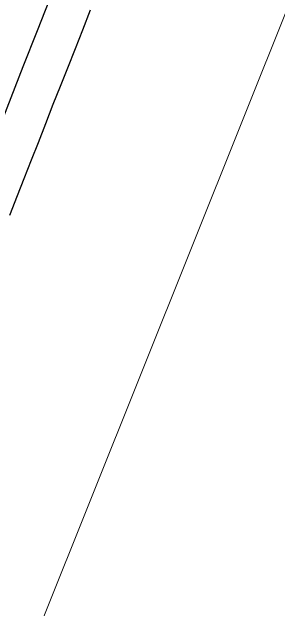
# Model space of a CAD drawing. Header units: metres. Extents: x 625987 to 635197, y 3048449 to 3066446.
# Drawn here: x 633766.5 to 633910, y 3063404.2 to 3063726.7 of the extents above; entities that cross this region are included whole.
import ezdxf

# ---------------------------------------------------------------- set-up
doc = ezdxf.new("R2010")
doc.units = ezdxf.units.M
doc.layers.add('C-CLER-AERO', color=253, linetype='Continuous', lineweight=5)
doc.layers.add('RUNWAY CENTER', color=250, linetype='Continuous')
doc.layers.add('RUNWAY_EDGE', color=6, linetype='Continuous')
doc.styles.add('ADPI R', font='swiss.ttf')
doc.linetypes.add('OLS', pattern='A,4,-2,4,-2,["OLS",ADPI R,S=1.2,R=0,X=-1.7,Y=-0.5],-2,4,-2,4,-2', length=26)

msp = doc.modelspace()

# ---------------------------------------------------------------- linework, layer by layer
at = {"layer": 'C-CLER-AERO', "linetype": 'OLS', "ltscale": 20}
msp.add_line((634960.21, 3066341.93), (633692.48, 3063172.05), dxfattribs=at)
at = {"layer": 'RUNWAY CENTER'}
msp.add_polyline3d([(633791.14, 3063744.48, 1317.21), (633780.15, 3063716.5, 1316.79), (633772.43, 3063696.94, 1316.49), (633761.54, 3063669.03, 1316.15), (633753.92, 3063649.6, 1315.89), (633742.92, 3063621.57, 1315.56), (633738.25, 3063609.54, 1315.41), (633730.9, 3063590.83, 1315.13), (633712.53, 3063544.1, 1314.56), (633701.58, 3063516.16, 1314.26), (633694.3, 3063497.53, 1314.05), (633683.36, 3063469.63, 1313.75), (633676.05, 3063450.96, 1313.54), (633665.09, 3063423.04, 1313.23), (633657.78, 3063404.43, 1313.03), (633646.81, 3063376.5, 1312.73), (633606.9, 3063274.91, 1311.62)], dxfattribs=at)
at = {"layer": 'RUNWAY_EDGE'}
msp.add_polyline3d([(633808.72, 3063727.64, 1316.74), (633804.53, 3063716.86, 1316.54), (633800.52, 3063706.78, 1316.45), (633796.39, 3063696.33, 1316.28), (633792.51, 3063686.44, 1316.16), (633788.63, 3063676.62, 1316.03), (633784.58, 3063666.22, 1315.89), (633780.61, 3063656.03, 1315.74), (633776.94, 3063646.54, 1315.59), (633772.96, 3063636.55, 1315.52), (633769.31, 3063627.27, 1315.39), (633765.19, 3063616.73, 1315.26)], dxfattribs=at)

doc.saveas('drawing.dxf')
